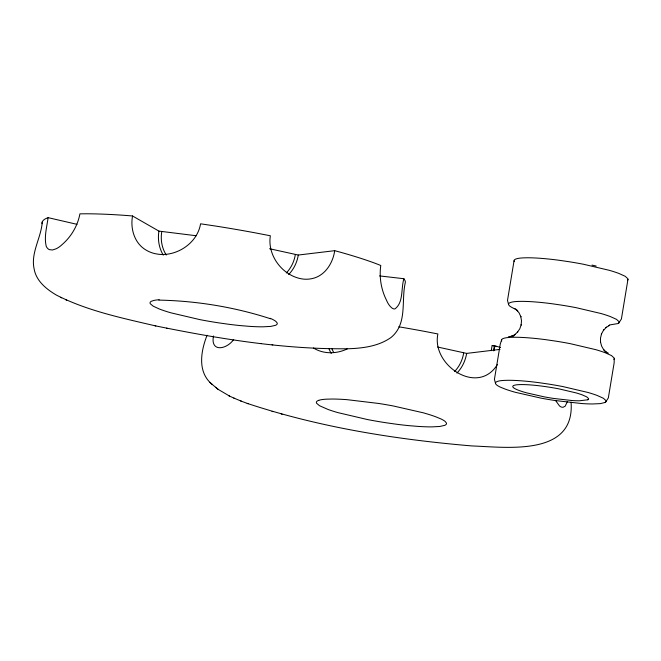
<?xml version="1.0" encoding="UTF-8"?>
<svg xmlns="http://www.w3.org/2000/svg" width="661" height="661" viewBox="0 0 661 661"><rect width="100%" height="100%" fill="white"/><g stroke="black" fill="none" stroke-linecap="round" stroke-linejoin="round"><path stroke-width="0.99" d="M614.201 358.692L614.16 362.765L608.335 397.93L605.732 401.938M213.478 335.97C210.215 352.767 226.954 349.355 233.68 339.473M571.071 402.185C575.136 456.825 506.524 447.158 472.02 445.944C395.989 439.499 319.784 427.469 247.206 403.384M77.023 224.335L48.113 217.651C46.848 227.062 43.923 237.01 46.27 246.413A36.685 12.518 -74.6 0 0 49.352 249.635L52.45 249.998L55.962 248.842A36.685 17.574 -73 0 0 62.184 244.512C71.305 236.638 77.692 225.698 79.923 213.842L86.773 213.784A189.294 25.688 9.4 0 1 127.532 215.56L132.539 215.973C130.225 228.417 134.266 242.827 145.503 249.734A36.504 33.058 -56.2 0 0 155.095 253.675L158.599 254.27A36.413 33.951 -51 0 0 169.53 253.816C184.46 250.94 198.069 239.199 200.564 223.798L216.37 226.178A189.591 25.729 9.4 0 1 256.493 233.093L270.357 235.77C267.077 255.766 282.991 276.364 302.887 279.041A36.553 31.588 79.7 0 0 312.752 278.446C325.361 275.414 332.954 262.822 334.722 250.676L340.589 252.271A189.319 25.696 9.4 0 1 376.051 263.623L380.777 265.482C379.117 277.256 381.124 289.551 386.478 300.168A36.628 14.41 -87.2 0 0 390.048 306.192L391.312 307.481A36.363 11.724 -86.4 0 0 394.873 308.943C403.739 302.573 400.872 288.378 403.904 278.719L379.596 275.918M491.239 350.677L492.098 345.571L494.453 345.587L500.451 347.554M493.61 350.735L494.453 345.67M493.883 350.784L494.717 345.711M514.043 260.839L507.499 300.4L508.54 304.333M627.95 279.446L621.398 319.007L618.803 323.006M42.279 221.881C41.213 237.82 30.596 252.709 34.108 268.829C36.173 280.991 46.344 289.121 56.342 295.062C87.227 310.819 121.624 317.949 155.145 325.807L155.822 325.956M207.083 335.226C200.812 351.231 197.085 372.176 212.321 384.528M567.452 401.533L565.147 406.209L563.073 407.259A35.983 12.468 -74.1 0 1 559.396 405.78L555.794 400.83M501.666 339.63L500.253 344.15L494.428 379.323L495.477 383.264M492.255 345.496L495.957 346.728M497.444 364.459C477.903 396.385 431.228 365.087 437.888 333.954L424.519 331.368A189.591 25.729 9.4 0 0 398.781 326.798M347.438 348.801C336.887 353.99 323.617 354.379 313.454 347.992M48.113 217.651L45.609 218.708A189.294 25.688 9.4 0 0 42.048 223.715M608.665 325.716L609.632 325.319L605.922 327.592L606.509 327.162L603.468 330.343L603.724 329.889L601.336 334.202L601.584 333.764L600.502 338.052L600.535 342.464M508.35 336.821L513.994 335.722L511.325 336.391L515.192 334.483L514.432 334.887L517.728 332.012L517.315 332.45L519.794 328.79L521.248 324.625L521.149 325.088L521.504 320.676L520.728 316.33L520.926 316.859L519.075 312.876L516.274 309.505M269.564 248.734L298.293 255.039L334.722 250.676M437.632 347.025L466.649 353.395L500.005 349.396M609.434 324.972L618.068 323.543A57.705 7.833 9.4 0 0 619.084 321.725L616.49 319.354L610.318 316.561A57.697 7.833 9.4 0 0 601.097 313.545L576.045 307.662A57.681 7.825 9.4 0 0 561.85 305.175L552.406 303.796A53.987 7.329 9.4 0 0 538.963 302.267L534.815 301.92A57.59 7.816 9.4 0 0 520.612 301.366L517.786 301.441A53.971 7.329 9.4 0 0 511.474 302.201L510.152 302.622A57.59 7.816 9.4 0 0 508.796 305.035L509.457 305.803A53.987 7.329 9.4 0 0 513.878 308.406L516.134 309.356M158.838 300.102C196.664 300.871 234.614 307.076 270.605 318.784M155.145 325.807C218.758 338.721 283.445 349.562 348.554 348.744C363.244 348.215 378.736 346.199 391.039 337.474C407.771 323.708 400.987 301.044 405.309 282.553A189.567 25.729 9.4 0 0 405.053 280.636L403.904 278.719M132.539 215.973L158.929 231.11L196.193 235.737M272.043 344.786L272.828 344.877M260.831 343.505L261.475 343.58M166.547 328.195L167.084 328.31M592 265.094L596.214 266.053M272.043 411.382L272.993 411.646M281.247 413.96L282.107 414.207M233.82 398.062L241.521 401.252M240.546 400.888L248.131 403.731M270.159 318.305L271.572 318.924A61.944 8.403 9.4 0 1 275.968 321.502L277.166 322.998A66.274 8.998 9.4 0 1 275.513 325.328L270.754 326.402L263.119 326.815A66.274 8.998 9.4 0 1 249.288 326.336L241.158 325.666A61.944 8.403 9.4 0 1 227.863 324.154L218.56 322.841A66.298 8.998 9.4 0 1 199.853 319.618L170.943 312.835A66.257 8.99 9.4 0 1 159.037 308.877L153.154 306.142L150.311 303.754A66.29 8.998 9.4 0 1 151.295 301.309L153.806 300.449A61.927 8.403 9.4 0 1 159.202 299.755M65.72 299.73L66.711 300.185M60.597 297.351L61.63 297.822M209.711 382.339L218.138 389.354L229.574 396.088M228.706 395.691L234.655 398.451M604.691 351.082L608.31 353.156M514.291 308.423L517.753 310.86L516.836 310.158M215.635 387.247L218.138 389.354M606.567 352.528L603.485 349.438L603.865 350.041L601.659 346.224L600.494 341.977M466.649 353.395A36.776 33.017 83.2 0 1 456.933 373.085M331.268 353.445A36.396 33.885 -60.1 0 1 328.881 348.562M463.667 353.048A34.521 30.993 83.2 0 1 454.553 371.54M333.822 352.602A34.141 31.786 -60.1 0 1 331.905 348.818M295.318 254.692A34.141 30.654 83.2 0 1 286.304 272.968M298.293 255.039A36.396 32.678 83.2 0 1 288.683 274.513M163.259 255.146A36.396 33.885 -60.1 0 1 158.929 231.11M166.25 255.03A34.141 31.786 -60.2 0 1 161.747 231.763M613.854 359.311A58.779 7.982 9.4 0 0 614.143 358.006L611.499 355.585L605.203 352.743A58.771 7.973 9.4 0 0 595.809 349.669L570.294 343.67A58.755 7.973 9.4 0 0 555.835 341.142L546.209 339.737A54.995 7.461 9.4 0 0 532.518 338.184L528.288 337.829A58.672 7.965 9.4 0 0 513.82 337.259L510.945 337.341A54.987 7.461 9.4 0 0 504.517 338.11L503.161 338.539A58.672 7.965 9.4 0 0 501.79 341.002M627.603 280.074A59.424 8.064 9.4 0 0 627.892 278.752L625.215 276.306L618.861 273.431A59.416 8.064 9.4 0 0 609.359 270.332L583.564 264.268A59.399 8.064 9.4 0 0 568.947 261.706L559.214 260.285A55.598 7.544 9.4 0 0 545.375 258.715L541.103 258.352A59.308 8.048 9.4 0 0 526.478 257.782L523.57 257.864A55.582 7.544 9.4 0 0 517.067 258.641L515.704 259.071A59.308 8.048 9.4 0 0 514.316 261.566M318.767 400.326L317.66 400.797A67.794 9.204 9.4 0 0 316.652 403.301L319.552 405.738L328.211 409.531A67.901 9.213 9.4 0 0 337.754 412.58L367.318 419.52A67.802 9.204 9.4 0 0 386.445 422.817L395.956 424.164A63.349 8.593 9.4 0 0 409.547 425.709L417.868 426.386A67.777 9.196 9.4 0 0 432.013 426.882L439.821 426.461L444.688 425.362A67.777 9.196 9.4 0 0 446.382 422.974L445.15 421.445A63.349 8.593 9.4 0 0 440.664 418.81L435.996 416.884A67.802 9.204 9.4 0 0 423.296 412.811L393.179 405.945A67.901 9.213 9.4 0 0 378.811 403.474L347 399.665A67.794 9.196 9.4 0 0 332.4 399.029L326.6 399.161A63.332 8.593 9.4 0 0 320.221 399.922L318.767 400.326M587.86 399.781L579.284 400.806A39.553 5.371 9.4 0 1 571.963 400.525L553.695 398.451A39.553 5.371 9.4 0 1 543.937 396.798L526.387 392.799A39.47 5.354 9.4 0 1 517.984 390.056L516.439 389.403A37.008 5.024 9.4 0 1 513.407 387.619L512.953 387.09A39.478 5.354 9.4 0 1 513.878 385.437L514.787 385.148A36.999 5.024 9.4 0 1 519.116 384.628L521.05 384.578A39.478 5.354 9.4 0 1 530.783 384.958L533.634 385.198A37.008 5.024 9.4 0 1 542.846 386.239L546.069 386.693A39.47 5.354 9.4 0 1 559.049 388.891L576.218 392.931A39.553 5.371 9.4 0 1 582.539 394.997L586.778 396.906L588.554 398.533A39.553 5.371 9.4 0 1 587.86 399.781M604.997 402.475L600.428 403.615L592.487 403.97A57.697 7.833 9.4 0 1 581.82 403.557L555.166 400.533A57.689 7.833 9.4 0 1 540.929 398.12L515.332 392.295A57.672 7.825 9.4 0 1 505.665 389.263L500.815 387.338A53.979 7.329 9.4 0 1 496.394 384.735L495.733 383.967A57.59 7.816 9.4 0 1 497.089 381.554L498.411 381.124A53.971 7.321 9.4 0 1 504.723 380.372L507.549 380.298A57.59 7.816 9.4 0 1 521.752 380.852L525.892 381.199A53.979 7.329 9.4 0 1 539.335 382.727L548.787 384.107A57.672 7.825 9.4 0 1 562.974 386.594L588.026 392.477A57.689 7.833 9.4 0 1 597.247 395.493L603.419 398.286L606.013 400.657A57.697 7.833 9.4 0 1 604.997 402.475"/></g></svg>
